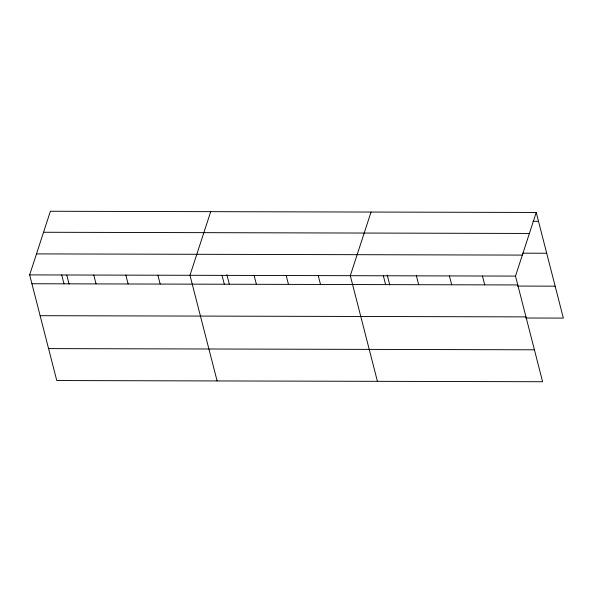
<?xml version="1.0" encoding="UTF-8"?>
<svg xmlns="http://www.w3.org/2000/svg" width="593" height="593" viewBox="0 0 593 593"><rect width="100%" height="100%" fill="white"/><g stroke="black" fill="none" stroke-linecap="round" stroke-linejoin="round"><path stroke-width="0.89" d="M536.228 212.457L515.495 276.093L542.617 381.736L56.772 380.543L29.65 274.9L50.383 211.264L536.228 212.457L563.35 318.1L525.724 318.011M210.708 211.657L189.975 275.293L217.105 380.936M371.04 212.049L350.307 275.686L377.43 381.336M532.988 221.293L538.496 221.308M43.541 232.263L529.386 233.457M522.841 253.189L546.702 253.248M36.492 253.9L522.337 255.094M29.65 274.9L515.495 276.093M31.926 283.75L517.771 284.944M517.526 286.071L555.152 286.16M40.124 315.691L525.969 316.884M48.574 348.602L534.419 349.796M482.457 276.012L484.733 284.862M449.42 275.93L451.696 284.781M416.382 275.849L418.658 284.699M387.222 275.078L389.734 284.862M383.345 275.767L385.62 284.618M318.241 275.604L320.516 284.462M286.174 275.53L288.45 284.381M254.108 275.449L256.384 284.299M226.889 274.685L229.402 284.47M222.041 275.367L224.317 284.225M157.916 275.211L160.184 284.062M125.849 275.13L128.118 283.988M93.783 275.056L96.051 283.906M66.794 275.182L69.077 284.077M61.716 274.974L63.992 283.832"/></g></svg>
